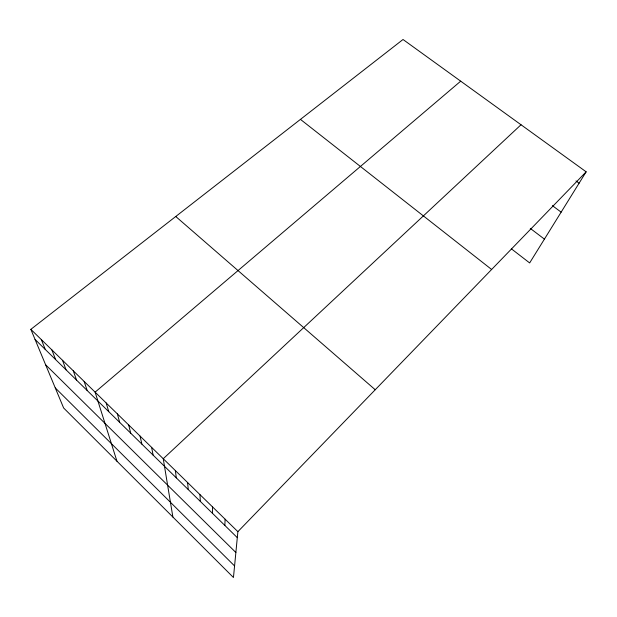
<?xml version="1.0" encoding="UTF-8"?>
<svg xmlns="http://www.w3.org/2000/svg" width="617" height="617" viewBox="0 0 617 617"><rect width="100%" height="100%" fill="white"/><g stroke="black" fill="none" stroke-linecap="round" stroke-linejoin="round"><path stroke-width="0.93" d="M224.85 525.437L225.105 519.19M586.15 171.819L237.877 531.669L233.457 577.504L63.636 407.991L30.85 329.347L403.024 39.496L586.15 171.819L529.656 262.935L511.316 248.782M521.026 124.757L163.243 458.732L172.883 517.046M460.698 81.166L95.111 392.142L116.952 461.207M575.993 180.951L579.093 183.203M552.369 205.623L561.146 212.148M530.296 228.413L544.418 239.126M300.448 119.382L491.626 269.482M175.752 216.498L375.236 389.743M30.85 329.347L237.877 531.669M35.061 339.443L237.298 537.638M45.612 364.763L235.871 552.5M55.26 387.908L234.576 565.951M41.308 339.566L45.296 349.477M51.859 349.878L55.623 359.595M62.518 360.289L66.05 369.814M73.276 370.809L76.577 380.126M84.136 381.422L87.198 390.538M106.186 402.97L108.754 411.662M117.369 413.899L119.683 422.383M128.668 424.943L130.727 433.196M140.074 436.096L141.871 444.117M151.605 447.356L153.124 455.145M175.359 470.57L176.315 477.874M187.599 482.533L188.262 489.589M199.97 494.626L200.332 501.413M212.472 506.842L212.533 513.367"/></g></svg>
